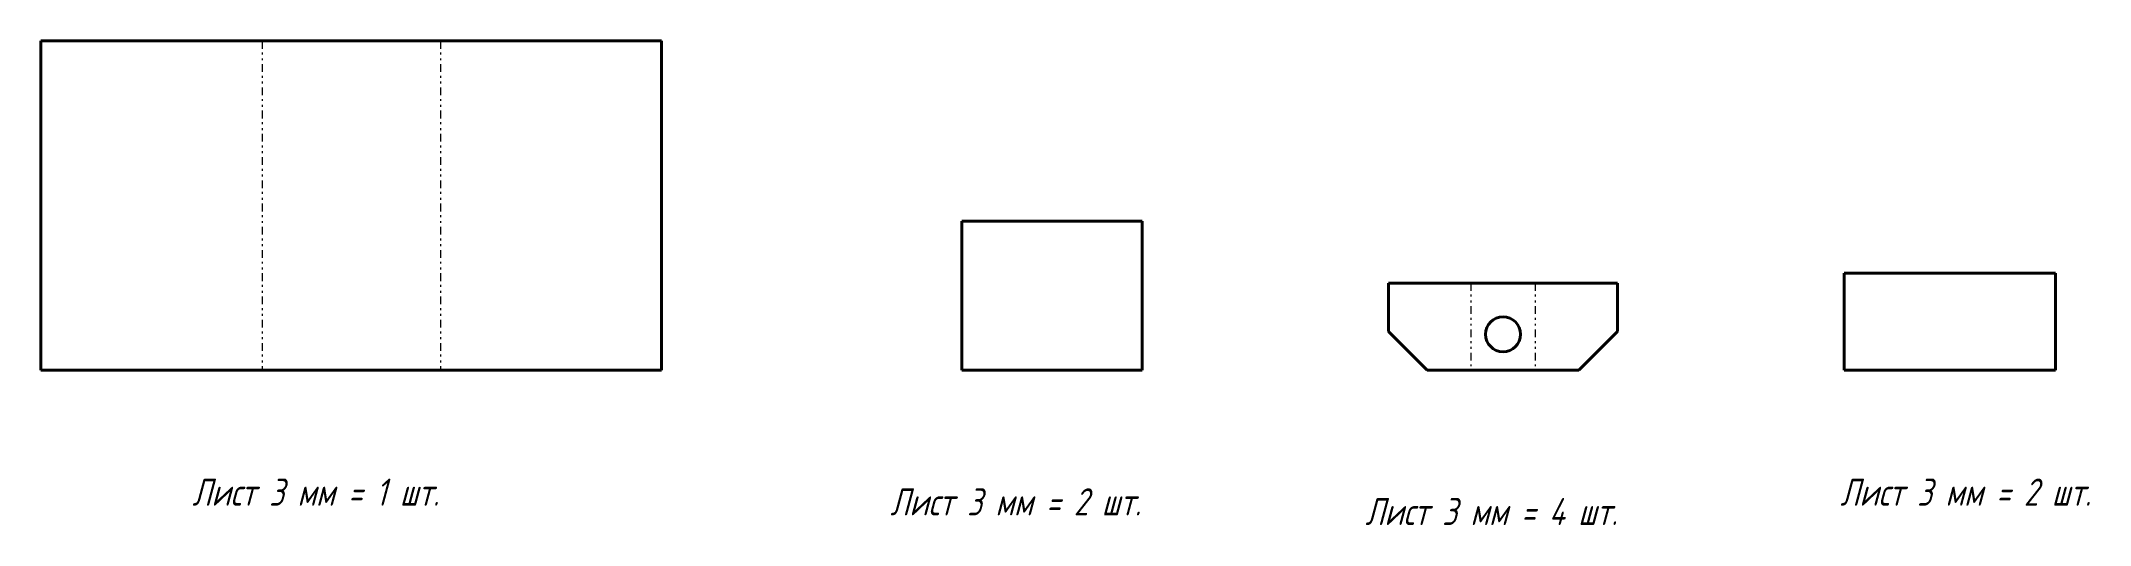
# Model space of a CAD drawing. Header units: millimetres. Extents: x 0 to 1057, y -80 to 170.
import ezdxf

# ---------------------------------------------------------------- set-up
doc = ezdxf.new("R2010")
doc.units = ezdxf.units.MM
doc.linetypes.add('K5LT_BASIC', pattern=[0])
doc.linetypes.add('K5LT_CHAIN_LINE_WITH_2_POINTS', pattern=[12, 4, -2, 1, -2, 1, -2])
doc.styles.add('KTEXTSTYLE', font='GOST_AU.SHX', dxfattribs={"width": 0.96, "height": 5})

msp = doc.modelspace()

# ---------------------------------------------------------------- linework, layer by layer
at = {"color": 7, "linetype": 'K5LT_BASIC', "lineweight": 40}
for p, q in [((0, 170), (0, 0)), ((105, 170), (0, 170)), ((123.1, 170), (105, 170)), ((197.1, 170), (123.1, 170)), ((215.1, 170), (197.1, 170)), ((320.1, 170), (215.1, 170)), ((320.1, 170), (320.1, 0)), ((568, 77), (475, 77)), ((475, 77), (475, 0)), ((568, 0), (568, 77)), ((734, 45), (695, 45)), ((695, 45), (695, 20)), ((741.1, 45), (734, 45)), ((767.1, 45), (741.1, 45)), ((774.1, 45), (767.1, 45)), ((813.1, 45), (774.1, 45)), ((813.1, 45), (813.1, 20)), ((1039, 50), (930, 50)), ((930, 50), (930, 0)), ((1039, 50), (1039, 0)), ((695, 20), (715, 0)), ((793.1, 0), (813.1, 20)), ((105, 0), (0, 0)), ((123.1, 0), (105, 0)), ((197.1, 0), (123.1, 0)), ((215.1, 0), (197.1, 0)), ((320.1, 0), (215.1, 0)), ((475, 0), (568, 0)), ((734, 0), (715, 0)), ((741.1, 0), (734, 0)), ((767.1, 0), (741.1, 0)), ((774.1, 0), (767.1, 0)), ((793.1, 0), (774.1, 0)), ((1039, 0), (930, 0))]:
    msp.add_line(p, q, dxfattribs=at)
at = {"color": 7, "linetype": 'K5LT_CHAIN_LINE_WITH_2_POINTS', "lineweight": 18}
for p, q in [((114, 170), (114, 0)), ((206.1, 170), (206.1, 0)), ((737.5, 45), (737.5, 0)), ((770.6, 45), (770.6, 0))]:
    msp.add_line(p, q, dxfattribs=at)
at = {"color": 7, "linetype": 'K5LT_BASIC', "lineweight": 40}
msp.add_circle((754.1, 18.5), 9, dxfattribs=at)

# ---------------------------------------------------------------- texts
at = {"color": 7, "char_height": 14, "attachment_point": 1, "style": 'KTEXTSTYLE'}
for s, insert in [('\\H3.5;\\W0.965;\\Q15;\\Q15;\\H14.00;Лист 3 мм = 1 шт.', (78, -56)), ('\\H3.5;\\W0.965;\\Q15;\\Q15;\\H14.00;Лист 3 мм = 2 шт.', (438, -61)), ('\\H3.5;\\W0.965;\\Q15;\\Q15;\\H14.00;Лист 3 мм = 2 шт.', (928, -56)), ('\\H3.5;\\W0.965;\\Q15;\\Q15;\\H14.00;Лист 3 мм = 4 шт.', (683, -66))]:
    msp.add_mtext(s, dxfattribs=dict(at, insert=insert))

doc.saveas('drawing.dxf')
